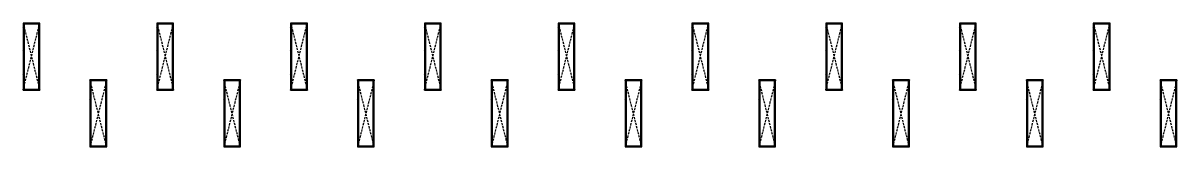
# Model space of a CAD drawing. Header units: millimetres. Extents: x -244126 to 368105, y -173968 to 259060.
# Drawn here: x -202478 to -199028, y 38562 to 38932 of the extents above; entities that cross this region are included whole.
import ezdxf

# ---------------------------------------------------------------- set-up
doc = ezdxf.new("R2010")
doc.units = ezdxf.units.MM
doc.header["$MEASUREMENT"] = 0
doc.linetypes.add('HIDDEN', pattern=[9.525, 6.35, -3.175])
for name, color, linetype in [('000 - H A T C H', 8, 'Continuous'), ('000 - H I D D E N', 7, 'Continuous'), ('000 - WIPEOUT', 250, 'Continuous'), ('002 - STRUCTURAL STEEL', 4, 'Continuous')]:
    doc.layers.add(name, color=color, linetype=linetype)

msp = doc.modelspace()

# ---------------------------------------------------------------- hatches: boundary and pattern name
at = {"layer": '000 - H A T C H'}
h = msp.add_hatch(dxfattribs=at)
h.set_pattern_fill('ANSI32', color=256, scale=0.25, angle=180)
h.set_pattern_definition([(225, (-202453.4418, 38744.857), (1.683798, -1.683798), []), (225, (-202454.5643, 38744.857), (1.683798, -1.683798), [])])
h.paths.add_polyline_path([(-202478.44179, 38932.35689), (-202478.44179, 38732.35689), (-202428.44179, 38732.35689), (-202428.44179, 38932.35689)])
edge = h.paths.add_edge_path(flags=16)
edge.add_line((-202475.44179, 38928.35689), (-202475.44179, 38736.35689))
edge.add_arc((-202474.44179, 38736.35689), 1, 540, 630)
edge.add_line((-202474.44179, 38735.35689), (-202432.44179, 38735.35689))
edge.add_arc((-202432.44179, 38736.35689), 1, 270, 360)
edge.add_line((-202431.44179, 38736.35689), (-202431.44179, 38928.35689))
edge.add_arc((-202432.44179, 38928.35689), 1, 360, 450)
edge.add_line((-202432.44179, 38929.35689), (-202474.44179, 38929.35689))
edge.add_arc((-202474.44179, 38928.35689), 1, 450, 540)
h = msp.add_hatch(dxfattribs=at)
h.set_pattern_fill('ANSI32', color=256, scale=0.25, angle=180)
h.set_pattern_definition([(225, (-202053.4418, 38744.857), (1.683798, -1.683798), []), (225, (-202054.5643, 38744.857), (1.683798, -1.683798), [])])
h.paths.add_polyline_path([(-202078.44179, 38932.35689), (-202078.44179, 38732.35689), (-202028.44179, 38732.35689), (-202028.44179, 38932.35689)])
edge = h.paths.add_edge_path(flags=16)
edge.add_line((-202075.44179, 38928.35689), (-202075.44179, 38736.35689))
edge.add_arc((-202074.44179, 38736.35689), 1, 540, 630)
edge.add_line((-202074.44179, 38735.35689), (-202032.44179, 38735.35689))
edge.add_arc((-202032.44179, 38736.35689), 1, 270, 360)
edge.add_line((-202031.44179, 38736.35689), (-202031.44179, 38928.35689))
edge.add_arc((-202032.44179, 38928.35689), 1, 360, 450)
edge.add_line((-202032.44179, 38929.35689), (-202074.44179, 38929.35689))
edge.add_arc((-202074.44179, 38928.35689), 1, 450, 540)
h = msp.add_hatch(dxfattribs=at)
h.set_pattern_fill('ANSI32', color=256, scale=0.25, angle=180)
h.set_pattern_definition([(225, (-201653.4418, 38744.857), (1.683798, -1.683798), []), (225, (-201654.5643, 38744.857), (1.683798, -1.683798), [])])
h.paths.add_polyline_path([(-201678.44179, 38932.35689), (-201678.44179, 38732.35689), (-201628.44179, 38732.35689), (-201628.44179, 38932.35689)])
edge = h.paths.add_edge_path(flags=16)
edge.add_line((-201675.44179, 38928.35689), (-201675.44179, 38736.35689))
edge.add_arc((-201674.44179, 38736.35689), 1, 540, 630)
edge.add_line((-201674.44179, 38735.35689), (-201632.44179, 38735.35689))
edge.add_arc((-201632.44179, 38736.35689), 1, 270, 360)
edge.add_line((-201631.44179, 38736.35689), (-201631.44179, 38928.35689))
edge.add_arc((-201632.44179, 38928.35689), 1, 360, 450)
edge.add_line((-201632.44179, 38929.35689), (-201674.44179, 38929.35689))
edge.add_arc((-201674.44179, 38928.35689), 1, 450, 540)
h = msp.add_hatch(dxfattribs=at)
h.set_pattern_fill('ANSI32', color=256, scale=0.25, angle=180)
h.set_pattern_definition([(225, (-201253.4418, 38744.857), (1.683798, -1.683798), []), (225, (-201254.5643, 38744.857), (1.683798, -1.683798), [])])
h.paths.add_polyline_path([(-201278.44179, 38932.35689), (-201278.44179, 38732.35689), (-201228.44179, 38732.35689), (-201228.44179, 38932.35689)])
edge = h.paths.add_edge_path(flags=16)
edge.add_line((-201275.44179, 38928.35689), (-201275.44179, 38736.35689))
edge.add_arc((-201274.44179, 38736.35689), 1, 540, 630)
edge.add_line((-201274.44179, 38735.35689), (-201232.44179, 38735.35689))
edge.add_arc((-201232.44179, 38736.35689), 1, 270, 360)
edge.add_line((-201231.44179, 38736.35689), (-201231.44179, 38928.35689))
edge.add_arc((-201232.44179, 38928.35689), 1, 360, 450)
edge.add_line((-201232.44179, 38929.35689), (-201274.44179, 38929.35689))
edge.add_arc((-201274.44179, 38928.35689), 1, 450, 540)
h = msp.add_hatch(dxfattribs=at)
h.set_pattern_fill('ANSI32', color=256, scale=0.25, angle=180)
h.set_pattern_definition([(225, (-200853.4418, 38744.857), (1.683798, -1.683798), []), (225, (-200854.5643, 38744.857), (1.683798, -1.683798), [])])
h.paths.add_polyline_path([(-200878.44179, 38932.35689), (-200878.44179, 38732.35689), (-200828.44179, 38732.35689), (-200828.44179, 38932.35689)])
edge = h.paths.add_edge_path(flags=16)
edge.add_line((-200875.44179, 38928.35689), (-200875.44179, 38736.35689))
edge.add_arc((-200874.44179, 38736.35689), 1, 540, 630)
edge.add_line((-200874.44179, 38735.35689), (-200832.44179, 38735.35689))
edge.add_arc((-200832.44179, 38736.35689), 1, 270, 360)
edge.add_line((-200831.44179, 38736.35689), (-200831.44179, 38928.35689))
edge.add_arc((-200832.44179, 38928.35689), 1, 360, 450)
edge.add_line((-200832.44179, 38929.35689), (-200874.44179, 38929.35689))
edge.add_arc((-200874.44179, 38928.35689), 1, 450, 540)
h = msp.add_hatch(dxfattribs=at)
h.set_pattern_fill('ANSI32', color=256, scale=0.25, angle=180)
h.set_pattern_definition([(225, (-200453.4418, 38744.857), (1.683798, -1.683798), []), (225, (-200454.5643, 38744.857), (1.683798, -1.683798), [])])
h.paths.add_polyline_path([(-200478.44179, 38932.35689), (-200478.44179, 38732.35689), (-200428.44179, 38732.35689), (-200428.44179, 38932.35689)])
edge = h.paths.add_edge_path(flags=16)
edge.add_line((-200475.44179, 38928.35689), (-200475.44179, 38736.35689))
edge.add_arc((-200474.44179, 38736.35689), 1, 540, 630)
edge.add_line((-200474.44179, 38735.35689), (-200432.44179, 38735.35689))
edge.add_arc((-200432.44179, 38736.35689), 1, 270, 360)
edge.add_line((-200431.44179, 38736.35689), (-200431.44179, 38928.35689))
edge.add_arc((-200432.44179, 38928.35689), 1, 360, 450)
edge.add_line((-200432.44179, 38929.35689), (-200474.44179, 38929.35689))
edge.add_arc((-200474.44179, 38928.35689), 1, 450, 540)
h = msp.add_hatch(dxfattribs=at)
h.set_pattern_fill('ANSI32', color=256, scale=0.25, angle=180)
h.set_pattern_definition([(225, (-200053.4418, 38744.857), (1.683798, -1.683798), []), (225, (-200054.5643, 38744.857), (1.683798, -1.683798), [])])
h.paths.add_polyline_path([(-200078.44179, 38932.35689), (-200078.44179, 38732.35689), (-200028.44179, 38732.35689), (-200028.44179, 38932.35689)])
edge = h.paths.add_edge_path(flags=16)
edge.add_line((-200075.44179, 38928.35689), (-200075.44179, 38736.35689))
edge.add_arc((-200074.44179, 38736.35689), 1, 540, 630)
edge.add_line((-200074.44179, 38735.35689), (-200032.44179, 38735.35689))
edge.add_arc((-200032.44179, 38736.35689), 1, 270, 360)
edge.add_line((-200031.44179, 38736.35689), (-200031.44179, 38928.35689))
edge.add_arc((-200032.44179, 38928.35689), 1, 360, 450)
edge.add_line((-200032.44179, 38929.35689), (-200074.44179, 38929.35689))
edge.add_arc((-200074.44179, 38928.35689), 1, 450, 540)
h = msp.add_hatch(dxfattribs=at)
h.set_pattern_fill('ANSI32', color=256, scale=0.25, angle=180)
h.set_pattern_definition([(225, (-199653.4418, 38744.857), (1.683798, -1.683798), []), (225, (-199654.5643, 38744.857), (1.683798, -1.683798), [])])
h.paths.add_polyline_path([(-199678.44179, 38932.35689), (-199678.44179, 38732.35689), (-199628.44179, 38732.35689), (-199628.44179, 38932.35689)])
edge = h.paths.add_edge_path(flags=16)
edge.add_line((-199675.44179, 38928.35689), (-199675.44179, 38736.35689))
edge.add_arc((-199674.44179, 38736.35689), 1, 540, 630)
edge.add_line((-199674.44179, 38735.35689), (-199632.44179, 38735.35689))
edge.add_arc((-199632.44179, 38736.35689), 1, 270, 360)
edge.add_line((-199631.44179, 38736.35689), (-199631.44179, 38928.35689))
edge.add_arc((-199632.44179, 38928.35689), 1, 360, 450)
edge.add_line((-199632.44179, 38929.35689), (-199674.44179, 38929.35689))
edge.add_arc((-199674.44179, 38928.35689), 1, 450, 540)
h = msp.add_hatch(dxfattribs=at)
h.set_pattern_fill('ANSI32', color=256, scale=0.25, angle=180)
h.set_pattern_definition([(225, (-199253.4418, 38744.857), (1.683798, -1.683798), []), (225, (-199254.5643, 38744.857), (1.683798, -1.683798), [])])
h.paths.add_polyline_path([(-199278.44179, 38932.35689), (-199278.44179, 38732.35689), (-199228.44179, 38732.35689), (-199228.44179, 38932.35689)])
edge = h.paths.add_edge_path(flags=16)
edge.add_line((-199275.44179, 38928.35689), (-199275.44179, 38736.35689))
edge.add_arc((-199274.44179, 38736.35689), 1, 540, 630)
edge.add_line((-199274.44179, 38735.35689), (-199232.44179, 38735.35689))
edge.add_arc((-199232.44179, 38736.35689), 1, 270, 360)
edge.add_line((-199231.44179, 38736.35689), (-199231.44179, 38928.35689))
edge.add_arc((-199232.44179, 38928.35689), 1, 360, 450)
edge.add_line((-199232.44179, 38929.35689), (-199274.44179, 38929.35689))
edge.add_arc((-199274.44179, 38928.35689), 1, 450, 540)
h = msp.add_hatch(dxfattribs=at)
h.set_pattern_fill('ANSI32', color=256, scale=0.25)
h.set_pattern_definition([(45, (-202253.4418, 38749.857), (-1.683798, 1.683798), []), (45, (-202252.3193, 38749.857), (-1.683798, 1.683798), [])])
h.paths.add_polyline_path([(-202228.44179, 38562.35689), (-202228.44179, 38762.35689), (-202278.44179, 38762.35689), (-202278.44179, 38562.35689)])
edge = h.paths.add_edge_path(flags=16)
edge.add_line((-202231.44179, 38566.35689), (-202231.44179, 38758.35689))
edge.add_arc((-202232.44179, 38758.35689), 1, 360, 450)
edge.add_line((-202232.44179, 38759.35689), (-202274.44179, 38759.35689))
edge.add_arc((-202274.44179, 38758.35689), 1, 90, 180)
edge.add_line((-202275.44179, 38758.35689), (-202275.44179, 38566.35689))
edge.add_arc((-202274.44179, 38566.35689), 1, 180, 270)
edge.add_line((-202274.44179, 38565.35689), (-202232.44179, 38565.35689))
edge.add_arc((-202232.44179, 38566.35689), 1, 270, 360)
h = msp.add_hatch(dxfattribs=at)
h.set_pattern_fill('ANSI32', color=256, scale=0.25)
h.set_pattern_definition([(45, (-201853.4418, 38749.857), (-1.683798, 1.683798), []), (45, (-201852.3193, 38749.857), (-1.683798, 1.683798), [])])
h.paths.add_polyline_path([(-201828.44179, 38562.35689), (-201828.44179, 38762.35689), (-201878.44179, 38762.35689), (-201878.44179, 38562.35689)])
edge = h.paths.add_edge_path(flags=16)
edge.add_line((-201831.44179, 38566.35689), (-201831.44179, 38758.35689))
edge.add_arc((-201832.44179, 38758.35689), 1, 360, 450)
edge.add_line((-201832.44179, 38759.35689), (-201874.44179, 38759.35689))
edge.add_arc((-201874.44179, 38758.35689), 1, 90, 180)
edge.add_line((-201875.44179, 38758.35689), (-201875.44179, 38566.35689))
edge.add_arc((-201874.44179, 38566.35689), 1, 180, 270)
edge.add_line((-201874.44179, 38565.35689), (-201832.44179, 38565.35689))
edge.add_arc((-201832.44179, 38566.35689), 1, 270, 360)
h = msp.add_hatch(dxfattribs=at)
h.set_pattern_fill('ANSI32', color=256, scale=0.25)
h.set_pattern_definition([(45, (-201453.4418, 38749.857), (-1.683798, 1.683798), []), (45, (-201452.3193, 38749.857), (-1.683798, 1.683798), [])])
h.paths.add_polyline_path([(-201428.44179, 38562.35689), (-201428.44179, 38762.35689), (-201478.44179, 38762.35689), (-201478.44179, 38562.35689)])
edge = h.paths.add_edge_path(flags=16)
edge.add_line((-201431.44179, 38566.35689), (-201431.44179, 38758.35689))
edge.add_arc((-201432.44179, 38758.35689), 1, 360, 450)
edge.add_line((-201432.44179, 38759.35689), (-201474.44179, 38759.35689))
edge.add_arc((-201474.44179, 38758.35689), 1, 90, 180)
edge.add_line((-201475.44179, 38758.35689), (-201475.44179, 38566.35689))
edge.add_arc((-201474.44179, 38566.35689), 1, 180, 270)
edge.add_line((-201474.44179, 38565.35689), (-201432.44179, 38565.35689))
edge.add_arc((-201432.44179, 38566.35689), 1, 270, 360)
h = msp.add_hatch(dxfattribs=at)
h.set_pattern_fill('ANSI32', color=256, scale=0.25)
h.set_pattern_definition([(45, (-201053.4418, 38749.857), (-1.683798, 1.683798), []), (45, (-201052.3193, 38749.857), (-1.683798, 1.683798), [])])
h.paths.add_polyline_path([(-201028.44179, 38562.35689), (-201028.44179, 38762.35689), (-201078.44179, 38762.35689), (-201078.44179, 38562.35689)])
edge = h.paths.add_edge_path(flags=16)
edge.add_line((-201031.44179, 38566.35689), (-201031.44179, 38758.35689))
edge.add_arc((-201032.44179, 38758.35689), 1, 360, 450)
edge.add_line((-201032.44179, 38759.35689), (-201074.44179, 38759.35689))
edge.add_arc((-201074.44179, 38758.35689), 1, 90, 180)
edge.add_line((-201075.44179, 38758.35689), (-201075.44179, 38566.35689))
edge.add_arc((-201074.44179, 38566.35689), 1, 180, 270)
edge.add_line((-201074.44179, 38565.35689), (-201032.44179, 38565.35689))
edge.add_arc((-201032.44179, 38566.35689), 1, 270, 360)
h = msp.add_hatch(dxfattribs=at)
h.set_pattern_fill('ANSI32', color=256, scale=0.25)
h.set_pattern_definition([(45, (-200653.4418, 38749.857), (-1.683798, 1.683798), []), (45, (-200652.3193, 38749.857), (-1.683798, 1.683798), [])])
h.paths.add_polyline_path([(-200628.44179, 38562.35689), (-200628.44179, 38762.35689), (-200678.44179, 38762.35689), (-200678.44179, 38562.35689)])
edge = h.paths.add_edge_path(flags=16)
edge.add_line((-200631.44179, 38566.35689), (-200631.44179, 38758.35689))
edge.add_arc((-200632.44179, 38758.35689), 1, 360, 450)
edge.add_line((-200632.44179, 38759.35689), (-200674.44179, 38759.35689))
edge.add_arc((-200674.44179, 38758.35689), 1, 90, 180)
edge.add_line((-200675.44179, 38758.35689), (-200675.44179, 38566.35689))
edge.add_arc((-200674.44179, 38566.35689), 1, 180, 270)
edge.add_line((-200674.44179, 38565.35689), (-200632.44179, 38565.35689))
edge.add_arc((-200632.44179, 38566.35689), 1, 270, 360)
h = msp.add_hatch(dxfattribs=at)
h.set_pattern_fill('ANSI32', color=256, scale=0.25)
h.set_pattern_definition([(45, (-200253.4418, 38749.857), (-1.683798, 1.683798), []), (45, (-200252.3193, 38749.857), (-1.683798, 1.683798), [])])
h.paths.add_polyline_path([(-200228.44179, 38562.35689), (-200228.44179, 38762.35689), (-200278.44179, 38762.35689), (-200278.44179, 38562.35689)])
edge = h.paths.add_edge_path(flags=16)
edge.add_line((-200231.44179, 38566.35689), (-200231.44179, 38758.35689))
edge.add_arc((-200232.44179, 38758.35689), 1, 360, 450)
edge.add_line((-200232.44179, 38759.35689), (-200274.44179, 38759.35689))
edge.add_arc((-200274.44179, 38758.35689), 1, 90, 180)
edge.add_line((-200275.44179, 38758.35689), (-200275.44179, 38566.35689))
edge.add_arc((-200274.44179, 38566.35689), 1, 180, 270)
edge.add_line((-200274.44179, 38565.35689), (-200232.44179, 38565.35689))
edge.add_arc((-200232.44179, 38566.35689), 1, 270, 360)
h = msp.add_hatch(dxfattribs=at)
h.set_pattern_fill('ANSI32', color=256, scale=0.25)
h.set_pattern_definition([(45, (-199853.4418, 38749.857), (-1.683798, 1.683798), []), (45, (-199852.3193, 38749.857), (-1.683798, 1.683798), [])])
h.paths.add_polyline_path([(-199828.44179, 38562.35689), (-199828.44179, 38762.35689), (-199878.44179, 38762.35689), (-199878.44179, 38562.35689)])
edge = h.paths.add_edge_path(flags=16)
edge.add_line((-199831.44179, 38566.35689), (-199831.44179, 38758.35689))
edge.add_arc((-199832.44179, 38758.35689), 1, 360, 450)
edge.add_line((-199832.44179, 38759.35689), (-199874.44179, 38759.35689))
edge.add_arc((-199874.44179, 38758.35689), 1, 90, 180)
edge.add_line((-199875.44179, 38758.35689), (-199875.44179, 38566.35689))
edge.add_arc((-199874.44179, 38566.35689), 1, 180, 270)
edge.add_line((-199874.44179, 38565.35689), (-199832.44179, 38565.35689))
edge.add_arc((-199832.44179, 38566.35689), 1, 270, 360)
h = msp.add_hatch(dxfattribs=at)
h.set_pattern_fill('ANSI32', color=256, scale=0.25)
h.set_pattern_definition([(45, (-199453.4418, 38749.857), (-1.683798, 1.683798), []), (45, (-199452.3193, 38749.857), (-1.683798, 1.683798), [])])
h.paths.add_polyline_path([(-199428.44179, 38562.35689), (-199428.44179, 38762.35689), (-199478.44179, 38762.35689), (-199478.44179, 38562.35689)])
edge = h.paths.add_edge_path(flags=16)
edge.add_line((-199431.44179, 38566.35689), (-199431.44179, 38758.35689))
edge.add_arc((-199432.44179, 38758.35689), 1, 360, 450)
edge.add_line((-199432.44179, 38759.35689), (-199474.44179, 38759.35689))
edge.add_arc((-199474.44179, 38758.35689), 1, 90, 180)
edge.add_line((-199475.44179, 38758.35689), (-199475.44179, 38566.35689))
edge.add_arc((-199474.44179, 38566.35689), 1, 180, 270)
edge.add_line((-199474.44179, 38565.35689), (-199432.44179, 38565.35689))
edge.add_arc((-199432.44179, 38566.35689), 1, 270, 360)
h = msp.add_hatch(dxfattribs=at)
h.set_pattern_fill('ANSI32', color=256, scale=0.25)
h.set_pattern_definition([(45, (-199053.4418, 38749.857), (-1.683798, 1.683798), []), (45, (-199052.3193, 38749.857), (-1.683798, 1.683798), [])])
h.paths.add_polyline_path([(-199028.44179, 38562.35689), (-199028.44179, 38762.35689), (-199078.44179, 38762.35689), (-199078.44179, 38562.35689)])
edge = h.paths.add_edge_path(flags=16)
edge.add_line((-199031.44179, 38566.35689), (-199031.44179, 38758.35689))
edge.add_arc((-199032.44179, 38758.35689), 1, 360, 450)
edge.add_line((-199032.44179, 38759.35689), (-199074.44179, 38759.35689))
edge.add_arc((-199074.44179, 38758.35689), 1, 90, 180)
edge.add_line((-199075.44179, 38758.35689), (-199075.44179, 38566.35689))
edge.add_arc((-199074.44179, 38566.35689), 1, 180, 270)
edge.add_line((-199074.44179, 38565.35689), (-199032.44179, 38565.35689))
edge.add_arc((-199032.44179, 38566.35689), 1, 270, 360)

# ---------------------------------------------------------------- next in the draw order: wipeouts: each hides what was drawn before it
at = {"color": 250}
for points in [[(-202478.44179, 38932.35689), (-202478.44179, 38732.35689), (-202428.44179, 38732.35689), (-202428.44179, 38932.35689)], [(-202078.44179, 38932.35689), (-202078.44179, 38732.35689), (-202028.44179, 38732.35689), (-202028.44179, 38932.35689)], [(-201678.44179, 38932.35689), (-201678.44179, 38732.35689), (-201628.44179, 38732.35689), (-201628.44179, 38932.35689)], [(-201278.44179, 38932.35689), (-201278.44179, 38732.35689), (-201228.44179, 38732.35689), (-201228.44179, 38932.35689)], [(-200878.44179, 38932.35689), (-200878.44179, 38732.35689), (-200828.44179, 38732.35689), (-200828.44179, 38932.35689)], [(-200478.44179, 38932.35689), (-200478.44179, 38732.35689), (-200428.44179, 38732.35689), (-200428.44179, 38932.35689)], [(-200078.44179, 38932.35689), (-200078.44179, 38732.35689), (-200028.44179, 38732.35689), (-200028.44179, 38932.35689)], [(-199678.44179, 38932.35689), (-199678.44179, 38732.35689), (-199628.44179, 38732.35689), (-199628.44179, 38932.35689)], [(-199278.44179, 38932.35689), (-199278.44179, 38732.35689), (-199228.44179, 38732.35689), (-199228.44179, 38932.35689)], [(-202228.44179, 38562.35689), (-202228.44179, 38762.35689), (-202278.44179, 38762.35689), (-202278.44179, 38562.35689)], [(-201828.44179, 38562.35689), (-201828.44179, 38762.35689), (-201878.44179, 38762.35689), (-201878.44179, 38562.35689)], [(-201428.44179, 38562.35689), (-201428.44179, 38762.35689), (-201478.44179, 38762.35689), (-201478.44179, 38562.35689)], [(-201028.44179, 38562.35689), (-201028.44179, 38762.35689), (-201078.44179, 38762.35689), (-201078.44179, 38562.35689)], [(-200628.44179, 38562.35689), (-200628.44179, 38762.35689), (-200678.44179, 38762.35689), (-200678.44179, 38562.35689)], [(-200228.44179, 38562.35689), (-200228.44179, 38762.35689), (-200278.44179, 38762.35689), (-200278.44179, 38562.35689)], [(-199828.44179, 38562.35689), (-199828.44179, 38762.35689), (-199878.44179, 38762.35689), (-199878.44179, 38562.35689)], [(-199428.44179, 38562.35689), (-199428.44179, 38762.35689), (-199478.44179, 38762.35689), (-199478.44179, 38562.35689)], [(-199028.44179, 38562.35689), (-199028.44179, 38762.35689), (-199078.44179, 38762.35689), (-199078.44179, 38562.35689)]]:
    msp.add_wipeout(points, dxfattribs=at).dxf.layer = '000 - WIPEOUT'

# ---------------------------------------------------------------- next in the draw order: linework, layer by layer
at = {"layer": '000 - H I D D E N', "color": 8, "linetype": 'HIDDEN'}
for p, q in [((-202478.44179, 38932.35689), (-202428.44179, 38732.35689)), ((-202478.44179, 38732.35689), (-202428.44179, 38932.35689)), ((-202078.44179, 38932.35689), (-202028.44179, 38732.35689)), ((-202078.44179, 38732.35689), (-202028.44179, 38932.35689)), ((-201678.44179, 38932.35689), (-201628.44179, 38732.35689)), ((-201678.44179, 38732.35689), (-201628.44179, 38932.35689)), ((-201278.44179, 38932.35689), (-201228.44179, 38732.35689)), ((-201278.44179, 38732.35689), (-201228.44179, 38932.35689)), ((-200878.44179, 38932.35689), (-200828.44179, 38732.35689)), ((-200878.44179, 38732.35689), (-200828.44179, 38932.35689)), ((-200478.44179, 38932.35689), (-200428.44179, 38732.35689)), ((-200478.44179, 38732.35689), (-200428.44179, 38932.35689)), ((-200078.44179, 38932.35689), (-200028.44179, 38732.35689)), ((-200078.44179, 38732.35689), (-200028.44179, 38932.35689)), ((-199678.44179, 38932.35689), (-199628.44179, 38732.35689)), ((-199678.44179, 38732.35689), (-199628.44179, 38932.35689)), ((-199278.44179, 38932.35689), (-199228.44179, 38732.35689)), ((-199278.44179, 38732.35689), (-199228.44179, 38932.35689)), ((-202228.44179, 38562.35689), (-202278.44179, 38762.35689)), ((-202228.44179, 38762.35689), (-202278.44179, 38562.35689)), ((-201828.44179, 38562.35689), (-201878.44179, 38762.35689)), ((-201828.44179, 38762.35689), (-201878.44179, 38562.35689)), ((-201428.44179, 38562.35689), (-201478.44179, 38762.35689)), ((-201428.44179, 38762.35689), (-201478.44179, 38562.35689)), ((-201028.44179, 38562.35689), (-201078.44179, 38762.35689)), ((-201028.44179, 38762.35689), (-201078.44179, 38562.35689)), ((-200628.44179, 38562.35689), (-200678.44179, 38762.35689)), ((-200628.44179, 38762.35689), (-200678.44179, 38562.35689)), ((-200228.44179, 38562.35689), (-200278.44179, 38762.35689)), ((-200228.44179, 38762.35689), (-200278.44179, 38562.35689)), ((-199828.44179, 38562.35689), (-199878.44179, 38762.35689)), ((-199828.44179, 38762.35689), (-199878.44179, 38562.35689)), ((-199428.44179, 38562.35689), (-199478.44179, 38762.35689)), ((-199428.44179, 38762.35689), (-199478.44179, 38562.35689)), ((-199028.44179, 38562.35689), (-199078.44179, 38762.35689)), ((-199028.44179, 38762.35689), (-199078.44179, 38562.35689))]:
    msp.add_line(p, q, dxfattribs=at)
at = {"layer": '002 - STRUCTURAL STEEL', "color": 0}
for points in [[(-202478.44179, 38932.35689), (-202478.44179, 38732.35689), (-202428.44179, 38732.35689), (-202428.44179, 38932.35689)], [(-202078.44179, 38932.35689), (-202078.44179, 38732.35689), (-202028.44179, 38732.35689), (-202028.44179, 38932.35689)], [(-201678.44179, 38932.35689), (-201678.44179, 38732.35689), (-201628.44179, 38732.35689), (-201628.44179, 38932.35689)], [(-201278.44179, 38932.35689), (-201278.44179, 38732.35689), (-201228.44179, 38732.35689), (-201228.44179, 38932.35689)], [(-200878.44179, 38932.35689), (-200878.44179, 38732.35689), (-200828.44179, 38732.35689), (-200828.44179, 38932.35689)], [(-200478.44179, 38932.35689), (-200478.44179, 38732.35689), (-200428.44179, 38732.35689), (-200428.44179, 38932.35689)], [(-200078.44179, 38932.35689), (-200078.44179, 38732.35689), (-200028.44179, 38732.35689), (-200028.44179, 38932.35689)], [(-199678.44179, 38932.35689), (-199678.44179, 38732.35689), (-199628.44179, 38732.35689), (-199628.44179, 38932.35689)], [(-199278.44179, 38932.35689), (-199278.44179, 38732.35689), (-199228.44179, 38732.35689), (-199228.44179, 38932.35689)], [(-202228.44179, 38562.35689), (-202228.44179, 38762.35689), (-202278.44179, 38762.35689), (-202278.44179, 38562.35689)], [(-201828.44179, 38562.35689), (-201828.44179, 38762.35689), (-201878.44179, 38762.35689), (-201878.44179, 38562.35689)], [(-201428.44179, 38562.35689), (-201428.44179, 38762.35689), (-201478.44179, 38762.35689), (-201478.44179, 38562.35689)], [(-201028.44179, 38562.35689), (-201028.44179, 38762.35689), (-201078.44179, 38762.35689), (-201078.44179, 38562.35689)], [(-200628.44179, 38562.35689), (-200628.44179, 38762.35689), (-200678.44179, 38762.35689), (-200678.44179, 38562.35689)], [(-200228.44179, 38562.35689), (-200228.44179, 38762.35689), (-200278.44179, 38762.35689), (-200278.44179, 38562.35689)], [(-199828.44179, 38562.35689), (-199828.44179, 38762.35689), (-199878.44179, 38762.35689), (-199878.44179, 38562.35689)], [(-199428.44179, 38562.35689), (-199428.44179, 38762.35689), (-199478.44179, 38762.35689), (-199478.44179, 38562.35689)], [(-199028.44179, 38562.35689), (-199028.44179, 38762.35689), (-199078.44179, 38762.35689), (-199078.44179, 38562.35689)]]:
    msp.add_lwpolyline(points, close=True, dxfattribs=at)
for points in [[(-202475.44179, 38928.35689), (-202475.44179, 38736.35689, 0.4142135624), (-202474.44179, 38735.35689), (-202432.44179, 38735.35689, 0.4142135624), (-202431.44179, 38736.35689), (-202431.44179, 38928.35689, 0.4142135624), (-202432.44179, 38929.35689), (-202474.44179, 38929.35689, 0.4142135624)], [(-202075.44179, 38928.35689), (-202075.44179, 38736.35689, 0.4142135624), (-202074.44179, 38735.35689), (-202032.44179, 38735.35689, 0.4142135624), (-202031.44179, 38736.35689), (-202031.44179, 38928.35689, 0.4142135624), (-202032.44179, 38929.35689), (-202074.44179, 38929.35689, 0.4142135624)], [(-201675.44179, 38928.35689), (-201675.44179, 38736.35689, 0.4142135624), (-201674.44179, 38735.35689), (-201632.44179, 38735.35689, 0.4142135624), (-201631.44179, 38736.35689), (-201631.44179, 38928.35689, 0.4142135624), (-201632.44179, 38929.35689), (-201674.44179, 38929.35689, 0.4142135624)], [(-201275.44179, 38928.35689), (-201275.44179, 38736.35689, 0.4142135624), (-201274.44179, 38735.35689), (-201232.44179, 38735.35689, 0.4142135624), (-201231.44179, 38736.35689), (-201231.44179, 38928.35689, 0.4142135624), (-201232.44179, 38929.35689), (-201274.44179, 38929.35689, 0.4142135624)], [(-200875.44179, 38928.35689), (-200875.44179, 38736.35689, 0.4142135624), (-200874.44179, 38735.35689), (-200832.44179, 38735.35689, 0.4142135624), (-200831.44179, 38736.35689), (-200831.44179, 38928.35689, 0.4142135624), (-200832.44179, 38929.35689), (-200874.44179, 38929.35689, 0.4142135624)], [(-200475.44179, 38928.35689), (-200475.44179, 38736.35689, 0.4142135624), (-200474.44179, 38735.35689), (-200432.44179, 38735.35689, 0.4142135624), (-200431.44179, 38736.35689), (-200431.44179, 38928.35689, 0.4142135624), (-200432.44179, 38929.35689), (-200474.44179, 38929.35689, 0.4142135624)], [(-200075.44179, 38928.35689), (-200075.44179, 38736.35689, 0.4142135624), (-200074.44179, 38735.35689), (-200032.44179, 38735.35689, 0.4142135624), (-200031.44179, 38736.35689), (-200031.44179, 38928.35689, 0.4142135624), (-200032.44179, 38929.35689), (-200074.44179, 38929.35689, 0.4142135624)], [(-199675.44179, 38928.35689), (-199675.44179, 38736.35689, 0.4142135624), (-199674.44179, 38735.35689), (-199632.44179, 38735.35689, 0.4142135624), (-199631.44179, 38736.35689), (-199631.44179, 38928.35689, 0.4142135624), (-199632.44179, 38929.35689), (-199674.44179, 38929.35689, 0.4142135624)], [(-199275.44179, 38928.35689), (-199275.44179, 38736.35689, 0.4142135624), (-199274.44179, 38735.35689), (-199232.44179, 38735.35689, 0.4142135624), (-199231.44179, 38736.35689), (-199231.44179, 38928.35689, 0.4142135624), (-199232.44179, 38929.35689), (-199274.44179, 38929.35689, 0.4142135624)], [(-202231.44179, 38566.35689), (-202231.44179, 38758.35689, 0.4142135624), (-202232.44179, 38759.35689), (-202274.44179, 38759.35689, 0.4142135624), (-202275.44179, 38758.35689), (-202275.44179, 38566.35689, 0.4142135624), (-202274.44179, 38565.35689), (-202232.44179, 38565.35689, 0.4142135624)], [(-201831.44179, 38566.35689), (-201831.44179, 38758.35689, 0.4142135624), (-201832.44179, 38759.35689), (-201874.44179, 38759.35689, 0.4142135624), (-201875.44179, 38758.35689), (-201875.44179, 38566.35689, 0.4142135624), (-201874.44179, 38565.35689), (-201832.44179, 38565.35689, 0.4142135624)], [(-201431.44179, 38566.35689), (-201431.44179, 38758.35689, 0.4142135624), (-201432.44179, 38759.35689), (-201474.44179, 38759.35689, 0.4142135624), (-201475.44179, 38758.35689), (-201475.44179, 38566.35689, 0.4142135624), (-201474.44179, 38565.35689), (-201432.44179, 38565.35689, 0.4142135624)], [(-201031.44179, 38566.35689), (-201031.44179, 38758.35689, 0.4142135624), (-201032.44179, 38759.35689), (-201074.44179, 38759.35689, 0.4142135624), (-201075.44179, 38758.35689), (-201075.44179, 38566.35689, 0.4142135624), (-201074.44179, 38565.35689), (-201032.44179, 38565.35689, 0.4142135624)], [(-200631.44179, 38566.35689), (-200631.44179, 38758.35689, 0.4142135624), (-200632.44179, 38759.35689), (-200674.44179, 38759.35689, 0.4142135624), (-200675.44179, 38758.35689), (-200675.44179, 38566.35689, 0.4142135624), (-200674.44179, 38565.35689), (-200632.44179, 38565.35689, 0.4142135624)], [(-200231.44179, 38566.35689), (-200231.44179, 38758.35689, 0.4142135624), (-200232.44179, 38759.35689), (-200274.44179, 38759.35689, 0.4142135624), (-200275.44179, 38758.35689), (-200275.44179, 38566.35689, 0.4142135624), (-200274.44179, 38565.35689), (-200232.44179, 38565.35689, 0.4142135624)], [(-199831.44179, 38566.35689), (-199831.44179, 38758.35689, 0.4142135624), (-199832.44179, 38759.35689), (-199874.44179, 38759.35689, 0.4142135624), (-199875.44179, 38758.35689), (-199875.44179, 38566.35689, 0.4142135624), (-199874.44179, 38565.35689), (-199832.44179, 38565.35689, 0.4142135624)], [(-199431.44179, 38566.35689), (-199431.44179, 38758.35689, 0.4142135624), (-199432.44179, 38759.35689), (-199474.44179, 38759.35689, 0.4142135624), (-199475.44179, 38758.35689), (-199475.44179, 38566.35689, 0.4142135624), (-199474.44179, 38565.35689), (-199432.44179, 38565.35689, 0.4142135624)], [(-199031.44179, 38566.35689), (-199031.44179, 38758.35689, 0.4142135624), (-199032.44179, 38759.35689), (-199074.44179, 38759.35689, 0.4142135624), (-199075.44179, 38758.35689), (-199075.44179, 38566.35689, 0.4142135624), (-199074.44179, 38565.35689), (-199032.44179, 38565.35689, 0.4142135624)]]:
    msp.add_lwpolyline(points, format="xyb", close=True, dxfattribs=at)
at = {"layer": 'Defpoints', "color": 250}
for points in [[(-202478.44179, 38932.35689), (-202478.44179, 38732.35689), (-202428.44179, 38732.35689), (-202428.44179, 38932.35689)], [(-202078.44179, 38932.35689), (-202078.44179, 38732.35689), (-202028.44179, 38732.35689), (-202028.44179, 38932.35689)], [(-201678.44179, 38932.35689), (-201678.44179, 38732.35689), (-201628.44179, 38732.35689), (-201628.44179, 38932.35689)], [(-201278.44179, 38932.35689), (-201278.44179, 38732.35689), (-201228.44179, 38732.35689), (-201228.44179, 38932.35689)], [(-200878.44179, 38932.35689), (-200878.44179, 38732.35689), (-200828.44179, 38732.35689), (-200828.44179, 38932.35689)], [(-200478.44179, 38932.35689), (-200478.44179, 38732.35689), (-200428.44179, 38732.35689), (-200428.44179, 38932.35689)], [(-200078.44179, 38932.35689), (-200078.44179, 38732.35689), (-200028.44179, 38732.35689), (-200028.44179, 38932.35689)], [(-199678.44179, 38932.35689), (-199678.44179, 38732.35689), (-199628.44179, 38732.35689), (-199628.44179, 38932.35689)], [(-199278.44179, 38932.35689), (-199278.44179, 38732.35689), (-199228.44179, 38732.35689), (-199228.44179, 38932.35689)], [(-202228.44179, 38562.35689), (-202228.44179, 38762.35689), (-202278.44179, 38762.35689), (-202278.44179, 38562.35689)], [(-201828.44179, 38562.35689), (-201828.44179, 38762.35689), (-201878.44179, 38762.35689), (-201878.44179, 38562.35689)], [(-201428.44179, 38562.35689), (-201428.44179, 38762.35689), (-201478.44179, 38762.35689), (-201478.44179, 38562.35689)], [(-201028.44179, 38562.35689), (-201028.44179, 38762.35689), (-201078.44179, 38762.35689), (-201078.44179, 38562.35689)], [(-200628.44179, 38562.35689), (-200628.44179, 38762.35689), (-200678.44179, 38762.35689), (-200678.44179, 38562.35689)], [(-200228.44179, 38562.35689), (-200228.44179, 38762.35689), (-200278.44179, 38762.35689), (-200278.44179, 38562.35689)], [(-199828.44179, 38562.35689), (-199828.44179, 38762.35689), (-199878.44179, 38762.35689), (-199878.44179, 38562.35689)], [(-199428.44179, 38562.35689), (-199428.44179, 38762.35689), (-199478.44179, 38762.35689), (-199478.44179, 38562.35689)], [(-199028.44179, 38562.35689), (-199028.44179, 38762.35689), (-199078.44179, 38762.35689), (-199078.44179, 38562.35689)]]:
    msp.add_lwpolyline(points, close=True, dxfattribs=at)

# ---------------------------------------------------------------- next in the draw order: wipeouts: each hides what was drawn before it
at = {"color": 250}
for points in [[(-202478.44179, 38932.35689), (-202478.44179, 38732.35689), (-202428.44179, 38732.35689), (-202428.44179, 38932.35689)], [(-202078.44179, 38932.35689), (-202078.44179, 38732.35689), (-202028.44179, 38732.35689), (-202028.44179, 38932.35689)], [(-201678.44179, 38932.35689), (-201678.44179, 38732.35689), (-201628.44179, 38732.35689), (-201628.44179, 38932.35689)], [(-201278.44179, 38932.35689), (-201278.44179, 38732.35689), (-201228.44179, 38732.35689), (-201228.44179, 38932.35689)], [(-200878.44179, 38932.35689), (-200878.44179, 38732.35689), (-200828.44179, 38732.35689), (-200828.44179, 38932.35689)], [(-200478.44179, 38932.35689), (-200478.44179, 38732.35689), (-200428.44179, 38732.35689), (-200428.44179, 38932.35689)], [(-200078.44179, 38932.35689), (-200078.44179, 38732.35689), (-200028.44179, 38732.35689), (-200028.44179, 38932.35689)], [(-199678.44179, 38932.35689), (-199678.44179, 38732.35689), (-199628.44179, 38732.35689), (-199628.44179, 38932.35689)], [(-199278.44179, 38932.35689), (-199278.44179, 38732.35689), (-199228.44179, 38732.35689), (-199228.44179, 38932.35689)], [(-202228.44179, 38562.35689), (-202228.44179, 38762.35689), (-202278.44179, 38762.35689), (-202278.44179, 38562.35689)], [(-201828.44179, 38562.35689), (-201828.44179, 38762.35689), (-201878.44179, 38762.35689), (-201878.44179, 38562.35689)], [(-201428.44179, 38562.35689), (-201428.44179, 38762.35689), (-201478.44179, 38762.35689), (-201478.44179, 38562.35689)], [(-201028.44179, 38562.35689), (-201028.44179, 38762.35689), (-201078.44179, 38762.35689), (-201078.44179, 38562.35689)], [(-200628.44179, 38562.35689), (-200628.44179, 38762.35689), (-200678.44179, 38762.35689), (-200678.44179, 38562.35689)], [(-200228.44179, 38562.35689), (-200228.44179, 38762.35689), (-200278.44179, 38762.35689), (-200278.44179, 38562.35689)], [(-199828.44179, 38562.35689), (-199828.44179, 38762.35689), (-199878.44179, 38762.35689), (-199878.44179, 38562.35689)], [(-199428.44179, 38562.35689), (-199428.44179, 38762.35689), (-199478.44179, 38762.35689), (-199478.44179, 38562.35689)], [(-199028.44179, 38562.35689), (-199028.44179, 38762.35689), (-199078.44179, 38762.35689), (-199078.44179, 38562.35689)]]:
    msp.add_wipeout(points, dxfattribs=at).dxf.layer = '000 - WIPEOUT'

# ---------------------------------------------------------------- next in the draw order: linework, layer by layer
at = {"layer": '000 - H I D D E N', "color": 8, "linetype": 'HIDDEN'}
for p, q in [((-202478.44179, 38932.35689), (-202428.44179, 38732.35689)), ((-202478.44179, 38732.35689), (-202428.44179, 38932.35689)), ((-202078.44179, 38932.35689), (-202028.44179, 38732.35689)), ((-202078.44179, 38732.35689), (-202028.44179, 38932.35689)), ((-201678.44179, 38932.35689), (-201628.44179, 38732.35689)), ((-201678.44179, 38732.35689), (-201628.44179, 38932.35689)), ((-201278.44179, 38932.35689), (-201228.44179, 38732.35689)), ((-201278.44179, 38732.35689), (-201228.44179, 38932.35689)), ((-200878.44179, 38932.35689), (-200828.44179, 38732.35689)), ((-200878.44179, 38732.35689), (-200828.44179, 38932.35689)), ((-200478.44179, 38932.35689), (-200428.44179, 38732.35689)), ((-200478.44179, 38732.35689), (-200428.44179, 38932.35689)), ((-200078.44179, 38932.35689), (-200028.44179, 38732.35689)), ((-200078.44179, 38732.35689), (-200028.44179, 38932.35689)), ((-199678.44179, 38932.35689), (-199628.44179, 38732.35689)), ((-199678.44179, 38732.35689), (-199628.44179, 38932.35689)), ((-199278.44179, 38932.35689), (-199228.44179, 38732.35689)), ((-199278.44179, 38732.35689), (-199228.44179, 38932.35689)), ((-202228.44179, 38562.35689), (-202278.44179, 38762.35689)), ((-202228.44179, 38762.35689), (-202278.44179, 38562.35689)), ((-201828.44179, 38562.35689), (-201878.44179, 38762.35689)), ((-201828.44179, 38762.35689), (-201878.44179, 38562.35689)), ((-201428.44179, 38562.35689), (-201478.44179, 38762.35689)), ((-201428.44179, 38762.35689), (-201478.44179, 38562.35689)), ((-201028.44179, 38562.35689), (-201078.44179, 38762.35689)), ((-201028.44179, 38762.35689), (-201078.44179, 38562.35689)), ((-200628.44179, 38562.35689), (-200678.44179, 38762.35689)), ((-200628.44179, 38762.35689), (-200678.44179, 38562.35689)), ((-200228.44179, 38562.35689), (-200278.44179, 38762.35689)), ((-200228.44179, 38762.35689), (-200278.44179, 38562.35689)), ((-199828.44179, 38562.35689), (-199878.44179, 38762.35689)), ((-199828.44179, 38762.35689), (-199878.44179, 38562.35689)), ((-199428.44179, 38562.35689), (-199478.44179, 38762.35689)), ((-199428.44179, 38762.35689), (-199478.44179, 38562.35689)), ((-199028.44179, 38562.35689), (-199078.44179, 38762.35689)), ((-199028.44179, 38762.35689), (-199078.44179, 38562.35689))]:
    msp.add_line(p, q, dxfattribs=at)
at = {"layer": '002 - STRUCTURAL STEEL', "color": 0}
for points in [[(-202478.44179, 38932.35689), (-202478.44179, 38732.35689), (-202428.44179, 38732.35689), (-202428.44179, 38932.35689)], [(-202078.44179, 38932.35689), (-202078.44179, 38732.35689), (-202028.44179, 38732.35689), (-202028.44179, 38932.35689)], [(-201678.44179, 38932.35689), (-201678.44179, 38732.35689), (-201628.44179, 38732.35689), (-201628.44179, 38932.35689)], [(-201278.44179, 38932.35689), (-201278.44179, 38732.35689), (-201228.44179, 38732.35689), (-201228.44179, 38932.35689)], [(-200878.44179, 38932.35689), (-200878.44179, 38732.35689), (-200828.44179, 38732.35689), (-200828.44179, 38932.35689)], [(-200478.44179, 38932.35689), (-200478.44179, 38732.35689), (-200428.44179, 38732.35689), (-200428.44179, 38932.35689)], [(-200078.44179, 38932.35689), (-200078.44179, 38732.35689), (-200028.44179, 38732.35689), (-200028.44179, 38932.35689)], [(-199678.44179, 38932.35689), (-199678.44179, 38732.35689), (-199628.44179, 38732.35689), (-199628.44179, 38932.35689)], [(-199278.44179, 38932.35689), (-199278.44179, 38732.35689), (-199228.44179, 38732.35689), (-199228.44179, 38932.35689)], [(-202228.44179, 38562.35689), (-202228.44179, 38762.35689), (-202278.44179, 38762.35689), (-202278.44179, 38562.35689)], [(-201828.44179, 38562.35689), (-201828.44179, 38762.35689), (-201878.44179, 38762.35689), (-201878.44179, 38562.35689)], [(-201428.44179, 38562.35689), (-201428.44179, 38762.35689), (-201478.44179, 38762.35689), (-201478.44179, 38562.35689)], [(-201028.44179, 38562.35689), (-201028.44179, 38762.35689), (-201078.44179, 38762.35689), (-201078.44179, 38562.35689)], [(-200628.44179, 38562.35689), (-200628.44179, 38762.35689), (-200678.44179, 38762.35689), (-200678.44179, 38562.35689)], [(-200228.44179, 38562.35689), (-200228.44179, 38762.35689), (-200278.44179, 38762.35689), (-200278.44179, 38562.35689)], [(-199828.44179, 38562.35689), (-199828.44179, 38762.35689), (-199878.44179, 38762.35689), (-199878.44179, 38562.35689)], [(-199428.44179, 38562.35689), (-199428.44179, 38762.35689), (-199478.44179, 38762.35689), (-199478.44179, 38562.35689)], [(-199028.44179, 38562.35689), (-199028.44179, 38762.35689), (-199078.44179, 38762.35689), (-199078.44179, 38562.35689)]]:
    msp.add_lwpolyline(points, close=True, dxfattribs=at)
for points in [[(-202475.44179, 38928.35689), (-202475.44179, 38736.35689, 0.4142135624), (-202474.44179, 38735.35689), (-202432.44179, 38735.35689, 0.4142135624), (-202431.44179, 38736.35689), (-202431.44179, 38928.35689, 0.4142135624), (-202432.44179, 38929.35689), (-202474.44179, 38929.35689, 0.4142135624)], [(-202075.44179, 38928.35689), (-202075.44179, 38736.35689, 0.4142135624), (-202074.44179, 38735.35689), (-202032.44179, 38735.35689, 0.4142135624), (-202031.44179, 38736.35689), (-202031.44179, 38928.35689, 0.4142135624), (-202032.44179, 38929.35689), (-202074.44179, 38929.35689, 0.4142135624)], [(-201675.44179, 38928.35689), (-201675.44179, 38736.35689, 0.4142135624), (-201674.44179, 38735.35689), (-201632.44179, 38735.35689, 0.4142135624), (-201631.44179, 38736.35689), (-201631.44179, 38928.35689, 0.4142135624), (-201632.44179, 38929.35689), (-201674.44179, 38929.35689, 0.4142135624)], [(-201275.44179, 38928.35689), (-201275.44179, 38736.35689, 0.4142135624), (-201274.44179, 38735.35689), (-201232.44179, 38735.35689, 0.4142135624), (-201231.44179, 38736.35689), (-201231.44179, 38928.35689, 0.4142135624), (-201232.44179, 38929.35689), (-201274.44179, 38929.35689, 0.4142135624)], [(-200875.44179, 38928.35689), (-200875.44179, 38736.35689, 0.4142135624), (-200874.44179, 38735.35689), (-200832.44179, 38735.35689, 0.4142135624), (-200831.44179, 38736.35689), (-200831.44179, 38928.35689, 0.4142135624), (-200832.44179, 38929.35689), (-200874.44179, 38929.35689, 0.4142135624)], [(-200475.44179, 38928.35689), (-200475.44179, 38736.35689, 0.4142135624), (-200474.44179, 38735.35689), (-200432.44179, 38735.35689, 0.4142135624), (-200431.44179, 38736.35689), (-200431.44179, 38928.35689, 0.4142135624), (-200432.44179, 38929.35689), (-200474.44179, 38929.35689, 0.4142135624)], [(-200075.44179, 38928.35689), (-200075.44179, 38736.35689, 0.4142135624), (-200074.44179, 38735.35689), (-200032.44179, 38735.35689, 0.4142135624), (-200031.44179, 38736.35689), (-200031.44179, 38928.35689, 0.4142135624), (-200032.44179, 38929.35689), (-200074.44179, 38929.35689, 0.4142135624)], [(-199675.44179, 38928.35689), (-199675.44179, 38736.35689, 0.4142135624), (-199674.44179, 38735.35689), (-199632.44179, 38735.35689, 0.4142135624), (-199631.44179, 38736.35689), (-199631.44179, 38928.35689, 0.4142135624), (-199632.44179, 38929.35689), (-199674.44179, 38929.35689, 0.4142135624)], [(-199275.44179, 38928.35689), (-199275.44179, 38736.35689, 0.4142135624), (-199274.44179, 38735.35689), (-199232.44179, 38735.35689, 0.4142135624), (-199231.44179, 38736.35689), (-199231.44179, 38928.35689, 0.4142135624), (-199232.44179, 38929.35689), (-199274.44179, 38929.35689, 0.4142135624)], [(-202231.44179, 38566.35689), (-202231.44179, 38758.35689, 0.4142135624), (-202232.44179, 38759.35689), (-202274.44179, 38759.35689, 0.4142135624), (-202275.44179, 38758.35689), (-202275.44179, 38566.35689, 0.4142135624), (-202274.44179, 38565.35689), (-202232.44179, 38565.35689, 0.4142135624)], [(-201831.44179, 38566.35689), (-201831.44179, 38758.35689, 0.4142135624), (-201832.44179, 38759.35689), (-201874.44179, 38759.35689, 0.4142135624), (-201875.44179, 38758.35689), (-201875.44179, 38566.35689, 0.4142135624), (-201874.44179, 38565.35689), (-201832.44179, 38565.35689, 0.4142135624)], [(-201431.44179, 38566.35689), (-201431.44179, 38758.35689, 0.4142135624), (-201432.44179, 38759.35689), (-201474.44179, 38759.35689, 0.4142135624), (-201475.44179, 38758.35689), (-201475.44179, 38566.35689, 0.4142135624), (-201474.44179, 38565.35689), (-201432.44179, 38565.35689, 0.4142135624)], [(-201031.44179, 38566.35689), (-201031.44179, 38758.35689, 0.4142135624), (-201032.44179, 38759.35689), (-201074.44179, 38759.35689, 0.4142135624), (-201075.44179, 38758.35689), (-201075.44179, 38566.35689, 0.4142135624), (-201074.44179, 38565.35689), (-201032.44179, 38565.35689, 0.4142135624)], [(-200631.44179, 38566.35689), (-200631.44179, 38758.35689, 0.4142135624), (-200632.44179, 38759.35689), (-200674.44179, 38759.35689, 0.4142135624), (-200675.44179, 38758.35689), (-200675.44179, 38566.35689, 0.4142135624), (-200674.44179, 38565.35689), (-200632.44179, 38565.35689, 0.4142135624)], [(-200231.44179, 38566.35689), (-200231.44179, 38758.35689, 0.4142135624), (-200232.44179, 38759.35689), (-200274.44179, 38759.35689, 0.4142135624), (-200275.44179, 38758.35689), (-200275.44179, 38566.35689, 0.4142135624), (-200274.44179, 38565.35689), (-200232.44179, 38565.35689, 0.4142135624)], [(-199831.44179, 38566.35689), (-199831.44179, 38758.35689, 0.4142135624), (-199832.44179, 38759.35689), (-199874.44179, 38759.35689, 0.4142135624), (-199875.44179, 38758.35689), (-199875.44179, 38566.35689, 0.4142135624), (-199874.44179, 38565.35689), (-199832.44179, 38565.35689, 0.4142135624)], [(-199431.44179, 38566.35689), (-199431.44179, 38758.35689, 0.4142135624), (-199432.44179, 38759.35689), (-199474.44179, 38759.35689, 0.4142135624), (-199475.44179, 38758.35689), (-199475.44179, 38566.35689, 0.4142135624), (-199474.44179, 38565.35689), (-199432.44179, 38565.35689, 0.4142135624)], [(-199031.44179, 38566.35689), (-199031.44179, 38758.35689, 0.4142135624), (-199032.44179, 38759.35689), (-199074.44179, 38759.35689, 0.4142135624), (-199075.44179, 38758.35689), (-199075.44179, 38566.35689, 0.4142135624), (-199074.44179, 38565.35689), (-199032.44179, 38565.35689, 0.4142135624)]]:
    msp.add_lwpolyline(points, format="xyb", close=True, dxfattribs=at)
at = {"layer": 'Defpoints', "color": 250}
for points in [[(-202478.44179, 38932.35689), (-202478.44179, 38732.35689), (-202428.44179, 38732.35689), (-202428.44179, 38932.35689)], [(-202078.44179, 38932.35689), (-202078.44179, 38732.35689), (-202028.44179, 38732.35689), (-202028.44179, 38932.35689)], [(-201678.44179, 38932.35689), (-201678.44179, 38732.35689), (-201628.44179, 38732.35689), (-201628.44179, 38932.35689)], [(-201278.44179, 38932.35689), (-201278.44179, 38732.35689), (-201228.44179, 38732.35689), (-201228.44179, 38932.35689)], [(-200878.44179, 38932.35689), (-200878.44179, 38732.35689), (-200828.44179, 38732.35689), (-200828.44179, 38932.35689)], [(-200478.44179, 38932.35689), (-200478.44179, 38732.35689), (-200428.44179, 38732.35689), (-200428.44179, 38932.35689)], [(-200078.44179, 38932.35689), (-200078.44179, 38732.35689), (-200028.44179, 38732.35689), (-200028.44179, 38932.35689)], [(-199678.44179, 38932.35689), (-199678.44179, 38732.35689), (-199628.44179, 38732.35689), (-199628.44179, 38932.35689)], [(-199278.44179, 38932.35689), (-199278.44179, 38732.35689), (-199228.44179, 38732.35689), (-199228.44179, 38932.35689)], [(-202228.44179, 38562.35689), (-202228.44179, 38762.35689), (-202278.44179, 38762.35689), (-202278.44179, 38562.35689)], [(-201828.44179, 38562.35689), (-201828.44179, 38762.35689), (-201878.44179, 38762.35689), (-201878.44179, 38562.35689)], [(-201428.44179, 38562.35689), (-201428.44179, 38762.35689), (-201478.44179, 38762.35689), (-201478.44179, 38562.35689)], [(-201028.44179, 38562.35689), (-201028.44179, 38762.35689), (-201078.44179, 38762.35689), (-201078.44179, 38562.35689)], [(-200628.44179, 38562.35689), (-200628.44179, 38762.35689), (-200678.44179, 38762.35689), (-200678.44179, 38562.35689)], [(-200228.44179, 38562.35689), (-200228.44179, 38762.35689), (-200278.44179, 38762.35689), (-200278.44179, 38562.35689)], [(-199828.44179, 38562.35689), (-199828.44179, 38762.35689), (-199878.44179, 38762.35689), (-199878.44179, 38562.35689)], [(-199428.44179, 38562.35689), (-199428.44179, 38762.35689), (-199478.44179, 38762.35689), (-199478.44179, 38562.35689)], [(-199028.44179, 38562.35689), (-199028.44179, 38762.35689), (-199078.44179, 38762.35689), (-199078.44179, 38562.35689)]]:
    msp.add_lwpolyline(points, close=True, dxfattribs=at)

doc.saveas('drawing.dxf')
